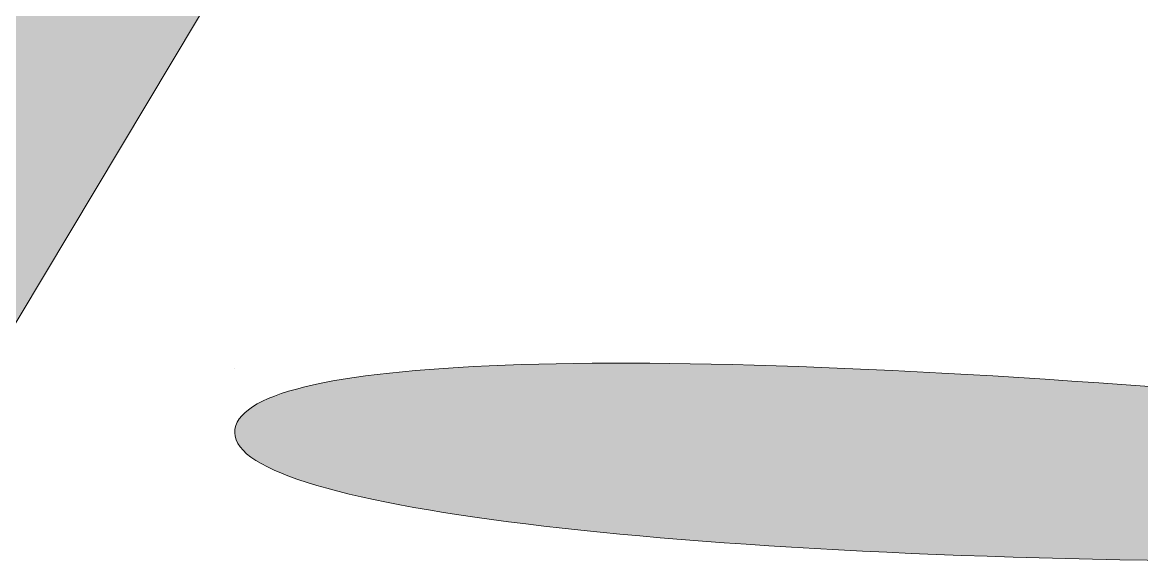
# Model space of a CAD drawing. Header units: centimetres. Extents: x 6.49 to 14.43, y 12.93 to 16.7.
# Drawn here: x 11.1998 to 11.4297, y 12.9822 to 13.0929 of the extents above; entities that cross this region are included whole.
import ezdxf

# ---------------------------------------------------------------- set-up
doc = ezdxf.new("R2010")
doc.units = ezdxf.units.CM
doc.header["$MEASUREMENT"] = 0
doc.layers.add('trasher-magazine-logo', color=7, linetype='Continuous')

# ---------------------------------------------------------------- blocks, each defined once
blk = doc.blocks.new('block 4')
at = {"layer": 'trasher-magazine-logo', "true_color": 0xfe6d2d}
h = blk.add_hatch(color=30, dxfattribs=at)
h.dxf.hatch_style = 2
edge = h.paths.add_edge_path()
edge.add_spline(control_points=[(10.64936, 13.11577), (10.64936, 13.11577), (10.76027, 13.22917), (10.76027, 13.22917), (10.76027, 13.22917), (10.66669, 13.22917), (10.66669, 13.22917), (10.66669, 13.22917), (10.58196, 13.24419), (10.58196, 13.26003), (10.58196, 13.27326), (10.73284, 13.29972), (10.73284, 13.29972), (10.73284, 13.29972), (10.88793, 13.29972), (10.88793, 13.29972), (10.88793, 13.29972), (10.6464, 13.05278), (10.6464, 13.05278), (10.6464, 13.05278), (11.15084, 13.05278), (11.15084, 13.05278), (11.15084, 13.05278), (11.21881, 13.16617), (11.21881, 13.16617), (11.25412, 13.22917), (11.29441, 13.27956), (11.30701, 13.27956), (11.34232, 13.27956), (11.33221, 13.25188), (11.25661, 13.12837), (11.25661, 13.12837), (11.18864, 13.01498), (11.18864, 13.01498), (11.18864, 13.01498), (10.86106, 13.00735), (10.86106, 13.00735), (10.86106, 13.00735), (10.53597, 12.9999), (10.53597, 12.9999), (10.53597, 12.9999), (10.64936, 13.11577), (10.64936, 13.11577)], knot_values=[0, 0, 0, 0, 1, 1, 1, 2, 2, 2, 3, 3, 3, 4, 4, 4, 5, 5, 5, 6, 6, 6, 7, 7, 7, 8, 8, 8, 9, 9, 9, 10, 10, 10, 11, 11, 11, 12, 12, 12, 13, 13, 13, 14, 14, 14, 14], degree=3, periodic=1)
h = blk.add_hatch(color=30, dxfattribs=at)
h.dxf.hatch_style = 2
edge = h.paths.add_edge_path()
edge.add_spline(control_points=[(11.24342, 13.00868), (11.24342, 13.02452), (11.32279, 13.02713), (11.44983, 13.01669), (11.44983, 13.01669), (11.65888, 13.00067), (11.65888, 13.00067), (11.65888, 13.00067), (11.74087, 13.14358), (11.74087, 13.14358), (11.74087, 13.14358), (11.82024, 13.28388), (11.82024, 13.28388), (11.82024, 13.28388), (11.8678, 13.17004), (11.8678, 13.17004), (11.8678, 13.17004), (11.91288, 13.05359), (11.91288, 13.05359), (11.91288, 13.05359), (11.97899, 13.16482), (11.97899, 13.16482), (12.01332, 13.22557), (12.05039, 13.27065), (12.05576, 13.26265), (12.07163, 13.24681), (11.92872, 12.98222), (11.90487, 12.98222), (11.89426, 12.98222), (11.87055, 13.03253), (11.85457, 13.09328), (11.85457, 13.09328), (11.82024, 13.20451), (11.82024, 13.20451), (11.82024, 13.20451), (11.75413, 13.09328), (11.75413, 13.09328), (11.75413, 13.09328), (11.68795, 12.98222), (11.68795, 12.98222), (11.68795, 12.98222), (11.4657, 12.98222), (11.4657, 12.98222), (11.33863, 12.98222), (11.24342, 12.99284), (11.24342, 13.00868), (11.24342, 13.00868), (11.24342, 13.00868), (11.24342, 13.00868)], knot_values=[0, 0, 0, 0, 1, 1, 1, 2, 2, 2, 3, 3, 3, 4, 4, 4, 5, 5, 5, 6, 6, 6, 7, 7, 7, 8, 8, 8, 9, 9, 9, 10, 10, 10, 11, 11, 11, 12, 12, 12, 13, 13, 13, 14, 14, 14, 15, 15, 15, 16, 16, 16, 16], degree=3, periodic=1)
at = {"layer": 'trasher-magazine-logo', "lineweight": 0}
blk.add_lwpolyline([(11.24342, 13.02191), (11.24342, 13.02191)], dxfattribs=at)
for points, knots in [([(10.64936, 13.11577), (10.64936, 13.11577), (10.76027, 13.22917), (10.76027, 13.22917), (10.76027, 13.22917), (10.66669, 13.22917), (10.66669, 13.22917), (10.66669, 13.22917), (10.58196, 13.24419), (10.58196, 13.26003), (10.58196, 13.27326), (10.73284, 13.29972), (10.73284, 13.29972), (10.73284, 13.29972), (10.88793, 13.29972), (10.88793, 13.29972), (10.88793, 13.29972), (10.6464, 13.05278), (10.6464, 13.05278), (10.6464, 13.05278), (11.15084, 13.05278), (11.15084, 13.05278), (11.15084, 13.05278), (11.21881, 13.16617), (11.21881, 13.16617), (11.25412, 13.22917), (11.29441, 13.27956), (11.30701, 13.27956), (11.34232, 13.27956), (11.33221, 13.25188), (11.25661, 13.12837), (11.25661, 13.12837), (11.18864, 13.01498), (11.18864, 13.01498), (11.18864, 13.01498), (10.86106, 13.00735), (10.86106, 13.00735), (10.86106, 13.00735), (10.53597, 12.9999), (10.53597, 12.9999), (10.53597, 12.9999), (10.64936, 13.11577), (10.64936, 13.11577)], [0, 0, 0, 0, 1, 1, 1, 2, 2, 2, 3, 3, 3, 4, 4, 4, 5, 5, 5, 6, 6, 6, 7, 7, 7, 8, 8, 8, 9, 9, 9, 10, 10, 10, 11, 11, 11, 12, 12, 12, 13, 13, 13, 14, 14, 14, 14]), ([(11.24342, 13.00868), (11.24342, 13.02452), (11.32279, 13.02713), (11.44983, 13.01669), (11.44983, 13.01669), (11.65888, 13.00067), (11.65888, 13.00067), (11.65888, 13.00067), (11.74087, 13.14358), (11.74087, 13.14358), (11.74087, 13.14358), (11.82024, 13.28388), (11.82024, 13.28388), (11.82024, 13.28388), (11.8678, 13.17004), (11.8678, 13.17004), (11.8678, 13.17004), (11.91288, 13.05359), (11.91288, 13.05359), (11.91288, 13.05359), (11.97899, 13.16482), (11.97899, 13.16482), (12.01332, 13.22557), (12.05039, 13.27065), (12.05576, 13.26265), (12.07163, 13.24681), (11.92872, 12.98222), (11.90487, 12.98222), (11.89426, 12.98222), (11.87055, 13.03253), (11.85457, 13.09328), (11.85457, 13.09328), (11.82024, 13.20451), (11.82024, 13.20451), (11.82024, 13.20451), (11.75413, 13.09328), (11.75413, 13.09328), (11.75413, 13.09328), (11.68795, 12.98222), (11.68795, 12.98222), (11.68795, 12.98222), (11.4657, 12.98222), (11.4657, 12.98222), (11.33863, 12.98222), (11.24342, 12.99284), (11.24342, 13.00868), (11.24342, 13.00868), (11.24342, 13.00868), (11.24342, 13.00868)], [0, 0, 0, 0, 1, 1, 1, 2, 2, 2, 3, 3, 3, 4, 4, 4, 5, 5, 5, 6, 6, 6, 7, 7, 7, 8, 8, 8, 9, 9, 9, 10, 10, 10, 11, 11, 11, 12, 12, 12, 13, 13, 13, 14, 14, 14, 15, 15, 15, 16, 16, 16, 16])]:
    blk.add_open_spline(points, degree=3, knots=knots, dxfattribs=at)

msp = doc.modelspace()

# ---------------------------------------------------------------- block references
at = {"layer": 'trasher-magazine-logo'}
msp.add_blockref('block 4', (0, 0), dxfattribs=at)

doc.saveas('drawing.dxf')
